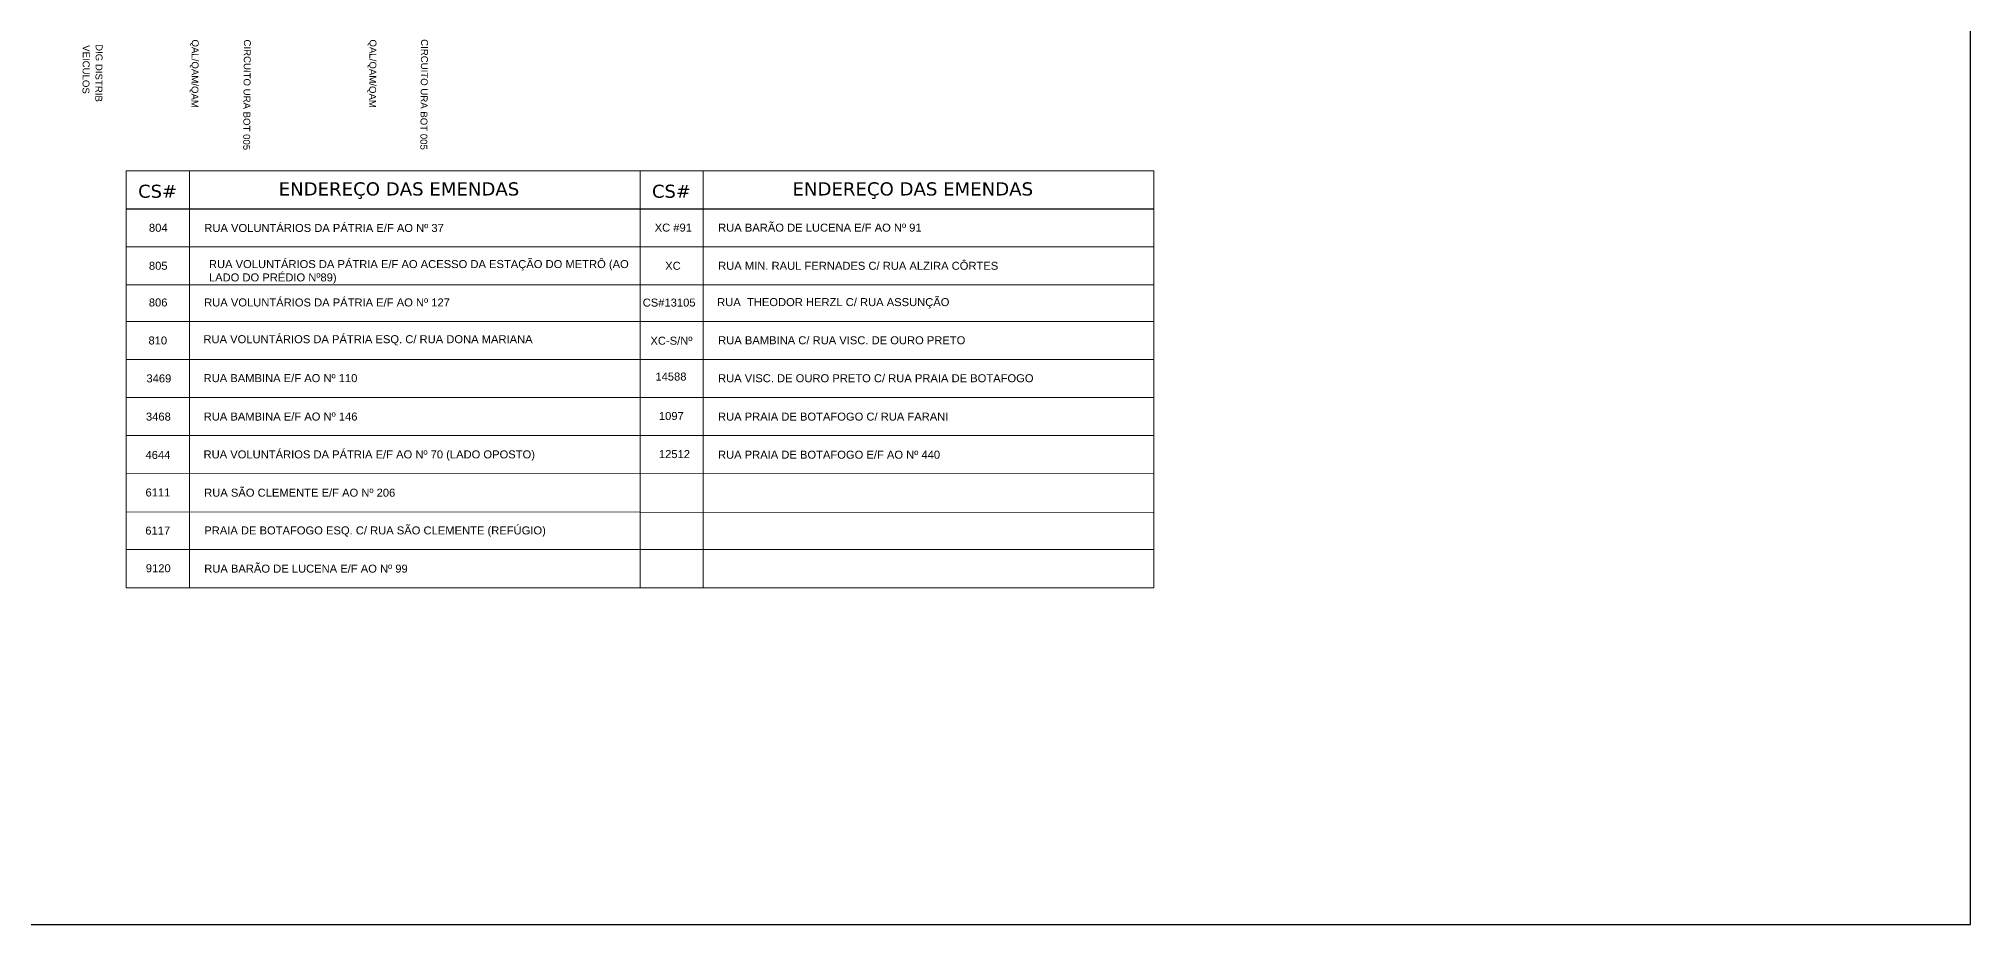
# Model space of a CAD drawing. Header units: millimetres. Extents: x 3753 to 6511, y 627 to 1221.
# Drawn here: x 6028 to 6510.8, y 627.5 to 849 of the extents above; entities that cross this region are included whole.
import ezdxf

# ---------------------------------------------------------------- set-up
doc = ezdxf.new("R2010")
doc.units = ezdxf.units.MM
doc.styles.add('style0', font='arial.ttf', dxfattribs={"height": 1.166944})
doc.styles.add('style1', font='verdana.ttf', dxfattribs={"height": 0.145674})

msp = doc.modelspace()

# ---------------------------------------------------------------- linework, layer by layer
at = {"lineweight": 0}
for p, q in [((6065.72, 711.63), (6065.72, 815.93)), ((6194.14, 711.63), (6194.14, 815.93))]:
    msp.add_line(p, q, dxfattribs=at)
for p, q in [((6049.9, 806.42), (6178.33, 806.42)), ((6178.33, 806.42), (6306.75, 806.42))]:
    msp.add_line(p, q)
at = {"linetype": 'Continuous', "lineweight": 0}
for p, q in [((6306.75, 806.42), (6178.33, 806.42)), ((6178.33, 796.9), (6049.9, 796.9)), ((6306.75, 796.92), (6178.33, 796.92)), ((6178.33, 787.37), (6049.9, 787.37)), ((6306.75, 787.39), (6178.33, 787.39)), ((6178.33, 778.25), (6049.9, 778.25)), ((6306.75, 778.25), (6178.33, 778.25)), ((6178.33, 768.72), (6049.9, 768.72)), ((6306.75, 768.72), (6178.33, 768.72)), ((6178.33, 759.22), (6049.9, 759.22)), ((6306.75, 759.22), (6178.33, 759.22)), ((6178.33, 749.69), (6049.9, 749.69)), ((6306.75, 749.69), (6178.33, 749.69)), ((6306.75, 749.69), (6178.33, 749.69)), ((6306.75, 740.15), (6049.9, 740.19)), ((6306.75, 730.48), (6049.9, 730.66)), ((6306.75, 721.16), (6049.9, 721.16)), ((6306.75, 711.63), (6049.9, 711.63))]:
    msp.add_line(p, q, dxfattribs=at)
at = {"linetype": 'Continuous'}
msp.add_lwpolyline([(6510.83, 1221.45), (5672.26, 1221.45), (5672.26, 627.45), (6510.83, 627.45), (6510.83, 1221.45)], dxfattribs=at)
at = {"linetype": 'Continuous', "lineweight": 0}
for points in [[(6049.9, 815.93), (6178.33, 815.93), (6178.33, 711.63)], [(6049.9, 711.63), (6049.9, 815.93)], [(6178.33, 815.93), (6306.75, 815.93), (6306.75, 711.63), (6178.33, 711.63), (6178.33, 815.93)]]:
    msp.add_lwpolyline(points, dxfattribs=at)

# ---------------------------------------------------------------- texts
at = {"char_height": 1.723, "attachment_point": 7, "rotation": 269.5832, "style": 'style0'}
for s, insert in [(' VEICULOS', (6039.06, 848)), ('DIG DISTRIB ', (6042.28, 847.59)), ('QAL/QAM/QAM', (6065.85, 848.75)), ('CIRCUITO URA BOT 005', (6079.32, 848.75)), ('QAL/QAM/QAM', (6110.27, 848.75)), ('CIRCUITO URA BOT 005', (6123.6, 848.82))]:
    msp.add_mtext(s, dxfattribs=dict(at, insert=insert))
at = {"linetype": 'Continuous', "lineweight": 0, "attachment_point": 7, "style": 'style1'}
for s, insert, char_height in [('\\T1;CS#', (6052.9, 809.1), 3.26), ('ENDEREÇO DAS EMENDAS', (6088.02, 808.85), 3.3004), ('\\T1;CS#', (6181.33, 809.1), 3.26), ('ENDEREÇO DAS EMENDAS', (6216.44, 808.85), 3.3004)]:
    msp.add_mtext(s, dxfattribs=dict(at, insert=insert, char_height=char_height))
at = {"char_height": 2, "attachment_point": 7, "style": 'style0'}
for s, insert in [('804', (6055.6, 800.63)), ('RUA VOLUNTÁRIOS DA PÁTRIA E/F AO Nº 37', (6069.44, 800.58)), ('XC #91', (6182, 800.67)), ('RUA BARÃO DE LUCENA E/F AO Nº 91', (6197.86, 800.66)), ('805', (6055.59, 791.12)), ('XC', (6184.62, 791.12)), ('RUA MIN. RAUL FERNADES C/ RUA ALZIRA CÔRTES', (6197.86, 791.12)), ('806', (6055.57, 781.95)), ('RUA VOLUNTÁRIOS DA PÁTRIA E/F AO Nº 127', (6069.4, 781.95)), ('CS#13105', (6179.01, 781.92)), (' RUA  THEODOR HERZL C/ RUA ASSUNÇÃO', (6196.84, 781.45)), ('810', (6055.48, 772.44)), ('XC-S/Nº', (6180.94, 772.38)), ('RUA BAMBINA C/ RUA VISC. DE OURO PRETO', (6197.87, 772.49)), ('3469', (6054.97, 762.96)), ('RUA BAMBINA E/F AO Nº 110', (6069.26, 763.03)), ('14588', (6182.18, 763.42)), ('RUA VISC. DE OURO PRETO C/ RUA PRAIA DE BOTAFOGO', (6197.83, 763)), ('3468', (6054.86, 753.41)), ('RUA BAMBINA E/F AO Nº 146', (6069.28, 753.42)), ('1097', (6183.05, 753.56)), ('RUA PRAIA DE BOTAFOGO C/ RUA FARANI', (6197.82, 753.4)), ('4644', (6054.75, 743.82)), ('6111', (6054.74, 734.43)), ('RUA SÃO CLEMENTE E/F AO Nº 206', (6069.41, 734.38)), ('9120', (6054.82, 715.48)), ('RUA BARÃO DE LUCENA E/F AO Nº 99', (6069.42, 715.39))]:
    msp.add_mtext(s, dxfattribs=dict(at, insert=insert))
for s, insert, width in [('RUA VOLUNTÁRIOS DA PÁTRIA E/F AO ACESSO DA ESTAÇÃO DO METRÔ (AO LADO DO PRÉDIO Nº89)', (6070.59, 787.64), 107.1813), ('RUA VOLUNTÁRIOS DA PÁTRIA ESQ. C/ RUA DONA MARIANA', (6069.22, 772.24), 103.4695), ('RUA VOLUNTÁRIOS DA PÁTRIA E/F AO Nº 70 (LADO OPOSTO)', (6069.25, 743.38), 98.7045)]:
    msp.add_mtext(s, dxfattribs=dict(at, insert=insert, width=width))
at = {"color": 1, "char_height": 2, "attachment_point": 7, "style": 'style0'}
for s, insert in [('12512', (6183.05, 744.03)), ('RUA PRAIA DE BOTAFOGO E/F AO Nº 440', (6197.82, 743.88))]:
    msp.add_mtext(s, dxfattribs=dict(at, insert=insert))
at = {"color": 5, "insert": (6054.69, 724.9), "char_height": 2, "attachment_point": 7, "style": 'style0'}
msp.add_mtext('6117', dxfattribs=at)
at = {"color": 5, "insert": (6069.43, 724.37), "char_height": 2, "width": 103.8574, "attachment_point": 7, "style": 'style0'}
msp.add_mtext('PRAIA DE BOTAFOGO ESQ. C/ RUA SÃO CLEMENTE (REFÚGIO)', dxfattribs=at)

doc.saveas('drawing.dxf')
